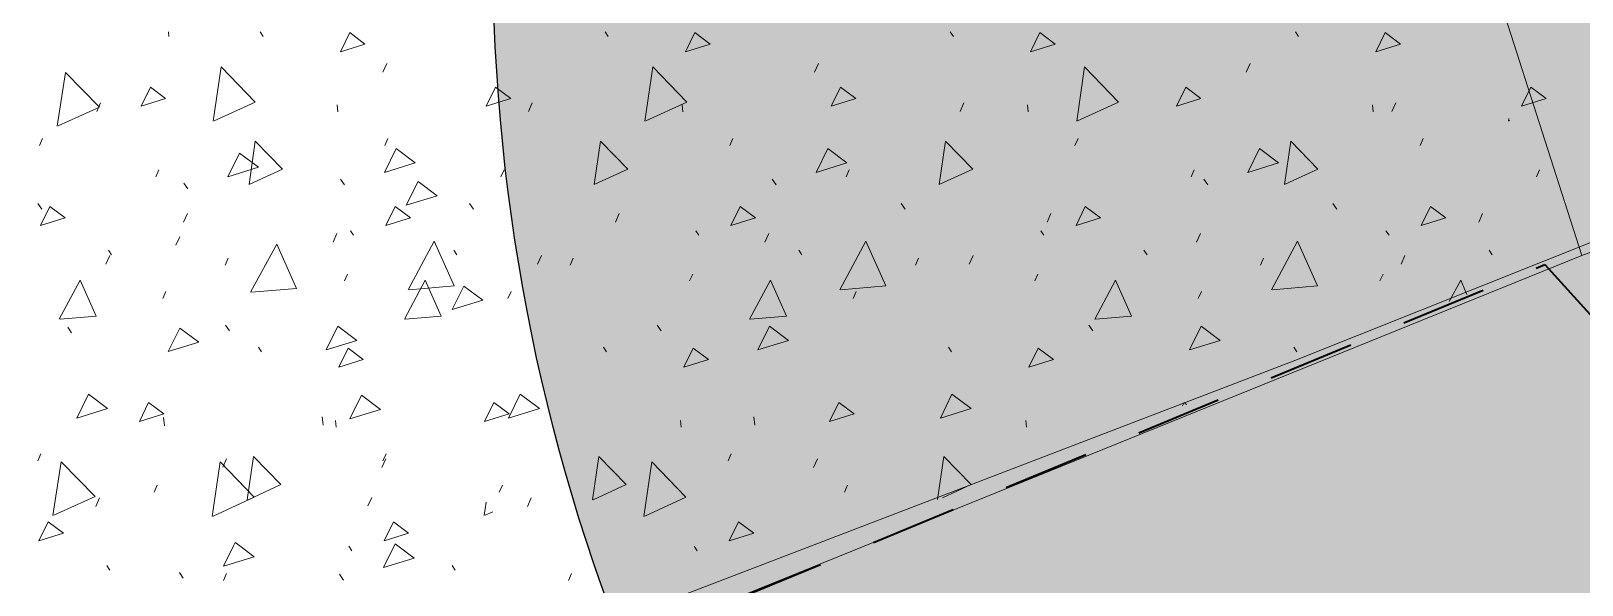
# Model space of a CAD drawing. Header units: metres. Extents: x -703672 to 3951284, y -4124475 to 4104628.
# Drawn here: x 327540.8 to 327555.17, y 4104394.62 to 4104399.75 of the extents above; entities that cross this region are included whole.
import ezdxf

# ---------------------------------------------------------------- set-up
doc = ezdxf.new("R2010")
doc.units = ezdxf.units.M
doc.header["$MEASUREMENT"] = 0
doc.linetypes.add('DGN Style 2', pattern=[1.3283826688107345, 0.7970296012864407, -0.5313530675242938])
for name, color, linetype, lineweight in [('C-ANNO-TEXT', 7, 'Continuous', 25), ('C-PROP-CONS(Alpha)', 7, 'DGN Style 2', 40), ('V-ANNO-PATT', 9, 'Continuous', 0), ('V-ROAD-ASPH', 9, 'Continuous', 0), ('V-SITE-WALK', 7, 'Continuous', 0)]:
    doc.layers.add(name, color=color, linetype=linetype, lineweight=lineweight)

msp = doc.modelspace()

# ---------------------------------------------------------------- hatches: boundary and pattern name
at = {"layer": 'C-ANNO-TEXT', "lineweight": -2, "ltscale": 0.6}
h = msp.add_hatch(color=2, dxfattribs=at)
h.dxf.hatch_style = 1
h.paths.add_polyline_path([(327545.0776001014, 4104400.517321105, 1), (327580.5584116965, 4104400.517321105, 1)])

# ---------------------------------------------------------------- linework, layer by layer
at = {"layer": 'C-ANNO-TEXT', "color": 1, "lineweight": -2, "ltscale": 0.6}
msp.add_lwpolyline([(327550.8246112047, 4104392.811030848, 0, 10, 0), (327537.0560942963, 4104385.571910527, 0, 0, 0)], format="xyseb", dxfattribs=at)
at = {"layer": 'C-ANNO-TEXT', "color": 0, "lineweight": -2, "ltscale": 0.6}
msp.add_circle((327562.818005899, 4104400.517321105), 17.74040579756475, dxfattribs=at)
at = {"layer": 'C-PROP-CONS(Alpha)', "color": 9, "transparency": 33554661, "flags": 128}
msp.add_lwpolyline([(328051.3527000129, 4102748.37939936), (328033.3155557459, 4102763.759859016), (328008.635876491, 4102785.194791595), (328001.0587122234, 4102791.754994317), (327978.7635198684, 4102811.492673358), (327966.1439298082, 4102822.81362133), (327961.8799502737, 4102829.347595384), (327957.057644274, 4102838.760785415), (327950.9142166439, 4102852.447486374), (327944.9108842695, 4102882.46314165), (327922.9503158275, 4102979.617200589), (327922.1960612735, 4102984.074704956), (327896.895254712, 4103096.805002357), (327873.602682129, 4103197.996084934), (327970.2778919048, 4103222.03458913), (327945.2853782952, 4103305.343080384), (327930.2819876203, 4103330.564998057), (327883.5789010234, 4103409.045375251), (327883.5789010235, 4103409.045375251), (327870.9613363898, 4103413.475533437), (327831.8293273544, 4103476.306306486), (327799.6734495071, 4103521.613691107), (327806.6592676204, 4103526.955593927), (327784.9216440988, 4103571.617824119), (327626.2738909589, 4103555.289453546), (327612.5795421994, 4103537.316554541), (327610.912267143, 4103605.482858766), (327464.3899750119, 4103600.408329677), (327376.9287606052, 4103410.137822579), (327521.4700117525, 4103346.727226583), (327528.8281654069, 4103347.647212733), (327568.3287292437, 4103211.27215154), (327234.5934998402, 4103358.397358307), (327245.9429127203, 4103450.162797557), (327247.4057606828, 4103462.282137395), (327240.1466832621, 4103465.304146356), (327209.4846702361, 4103470.912804143), (327163.5775247305, 4103479.173001934), (327097.1773292364, 4103490.791457197), (327094.8037589096, 4103490.336329404), (327087.5669605479, 4103491.465917642), (327077.449539086, 4103494.95888159), (327074.0302851388, 4103496.139353393), (327072.3445527111, 4103496.70369043), (327040.4265800085, 4103507.290822693), (327024.6254833043, 4103509.746641063), (327005.0554566061, 4103511.621346213), (326997.3663593705, 4103513.401218432), (326987.1858611336, 4103509.176851866), (326924.9401869376, 4103516.679666858), (326868.1898380349, 4103514.452095245, -0.4874798272826256), (326842.7291952347, 4103544.504835935), (326855.8128268328, 4103607.653487044), (326872.3549334486, 4103674.829124694), (326885.7849688843, 4103716.963841686), (326897.1820855098, 4103756.392376348), (326911.8079730987, 4103792.562866542), (326942.7784593481, 4103859.495280759), (326985.0309523789, 4103937.170100313), (327038.3759761521, 4104017.339902852), (327049.9699591843, 4104031.93014326), (327093.2772874826, 4104085.216318096), (327121.0561478767, 4104115.05712215), (327147.4927338528, 4104141.109056442), (327201.0579048989, 4104189.950156559), (327247.8236230445, 4104227.241544621), (327274.2756034104, 4104246.458416275), (327310.9052788371, 4104272.189052842), (327338.7507480193, 4104290.682435896), (327394.3822770293, 4104323.718145463), (327454.7797406209, 4104356.193582261), (327554.8217139727, 4104397.588329164), (327560.1573850386, 4104391.696800068), (327629.8959608893, 4104414.015198105), (327759.0313031515, 4104448.398455133), (327757.2739255879, 4104455.165774307), (328107.0540342975, 4104542.510103815), (328119.3380608568, 4104542.510103815), (328124.6483431717, 4104536.17317302), (328129.4254646109, 4104518.549251009), (328131.921990407, 4104503.029638088), (328135.078302787, 4104500.213224401), (328154.085317786, 4104500.667789092), (328149.8985258908, 4104547.783738694), (328149.7745655841, 4104555.824714896), (328168.0966631506, 4104560.116307975), (328180.1971601305, 4104561.571233069), (328186.8764764442, 4104562.389659171), (328203.8937110046, 4104564.517264253), (328194.5649608789, 4104557.623580912), (328191.4437345657, 4104556.202444898), (328187.3603782359, 4104545.719257489), (328182.8253075863, 4104532.763466077), (328181.3393865761, 4104525.839460123), (328180.4385673145, 4104514.508980992), (328180.3416913476, 4104501.519693172), (328182.9952471908, 4104464.369911368), (328121.0450735461, 4104464.115166628), (328089.3117504606, 4104492.939601823), (327768.6929376793, 4104411.193379837), (327762.394272341, 4104435.44831491), (327630.6153729495, 4104402.081270727), (327568.961239384, 4104381.975780278), (327586.7809209799, 4104362.299684941), (327579.7950375145, 4104360.190021981), (327526.9949811692, 4104339.560635842), (327472.178603134, 4104315.449356015), (327377.0616109308, 4104262.394203749), (327337.8150383515, 4104235.453131521), (327331.8477650884, 4104234.203481648), (327216.3820695355, 4104145.337984444), (327178.5929724798, 4104112.042658567), (327136.6371358891, 4104068.619937841), (327133.1617217513, 4104062.073926368), (327081.9927725713, 4104002.304896605), (327197.9125123062, 4103949.973291562), (327165.5484697489, 4103878.060140899), (327236.1839484199, 4103839.517953459), (327385.373955234, 4103849.829860281), (327376.9496945368, 4103947.711745712), (327522.7087312953, 4103959.659207741), (327570.1209276664, 4103966.104005254), (327619.9429955619, 4103970.187781311), (327675.5802737248, 4103972.189662043), (327840.2462419602, 4103985.686872555), (327861.3262067086, 4103740.757760243), (327930.6420660896, 4103742.354851621), (327992.4427256854, 4103748.227855178), (328033.5029494578, 4103744.724846469), (328070.8848923553, 4103745.586155542), (328069.9830035489, 4103756.769478619), (328241.8330771768, 4103770.442215998), (328288.4642937218, 4103241.598537642), (328052.9743225681, 4103223.495877456), (328046.3409570817, 4103208.988679592), (328077.9633670195, 4102853.33535271), (328045.914018165, 4102815.224954779), (328124.4115326538, 4102748.37939936)], format="xyb", dxfattribs=at)
at = {"layer": 'V-ANNO-PATT', "linetype": 'Continuous'}
for p, q in [((327542.0724628639, 4104399.741991668, 10.47977356999517), (327542.0767006115, 4104399.700499287, 10.48826241619319)), ((327544.0589774908, 4104399.368737493, 11.37350755464888), (327544.0946690561, 4104399.448358996, 11.36666808741589)), ((327548.0576027698, 4104399.368737493, 11.47836878701474), (327548.0932943351, 4104399.448358996, 11.47152931978175)), ((327552.0562280488, 4104399.368737493, 11.58323001938059), (327552.0919196141, 4104399.448358996, 11.57639055214761)), ((327541.4086609572, 4104399.006360124, 11.33939283980199), (327541.444452488, 4104399.085981627, 11.33255599409981)), ((327545.4072862362, 4104399.006360124, 11.44425407216785), (327545.443077767, 4104399.085981627, 11.43741722646567)), ((327549.4059115152, 4104399.006360124, 11.54911530453371), (327549.441703046, 4104399.085981627, 11.54227845883153)), ((327553.4045367942, 4104399.006360124, 11.65397653689956), (327553.440328325, 4104399.085981627, 11.64713969119738)), ((327542.2163653912, 4104398.341310728, 10.76638422538576), (327542.2513202319, 4104398.289030472, 10.77876097719089)), ((327543.6669788336, 4104398.379141728, 11.45986683360915), (327543.7024308395, 4104398.3260939, 11.46597693481126)), ((327547.6656041126, 4104398.379141728, 11.56472806597501), (327547.7010561185, 4104398.3260939, 11.57083816717711)), ((327551.6642293916, 4104398.379141728, 11.66958929834087), (327551.6996813975, 4104398.3260939, 11.67569939954297)), ((327540.8635668056, 4104398.15421098, 11.40831491542573), (327540.898918846, 4104398.101163153, 11.41442239509702)), ((327542.2138597436, 4104397.981233263, 11.46061760515001), (327542.2496510196, 4104398.060755239, 11.45379047208616)), ((327544.8621920846, 4104398.15421098, 11.51317614779158), (327544.897544125, 4104398.101163153, 11.51928362746288)), ((327546.2124850226, 4104397.981233263, 11.56547883751586), (327546.2482762986, 4104398.060755239, 11.55865170445202)), ((327548.8608173636, 4104398.15421098, 11.61803738015745), (327548.896169404, 4104398.101163153, 11.62414485982873)), ((327550.2111103015, 4104397.981233263, 11.67034006988172), (327550.2469015776, 4104398.060755239, 11.66351293681787)), ((327552.8594426426, 4104398.15421098, 11.7228986125233), (327552.894794683, 4104398.101163153, 11.7290060921946)), ((327554.2097355805, 4104397.981233263, 11.77520130224758), (327554.2455268566, 4104398.060755239, 11.76837416918373)), ((327542.1427169946, 4104397.767208783, 10.87633081157924), (327542.1791422869, 4104397.845678211, 10.86279910288867)), ((327543.5982111611, 4104397.796610901, 11.51495061556572), (327543.6340026919, 4104397.876232405, 11.50811376986354)), ((327547.5968364401, 4104397.796610901, 11.61981184793158), (327547.6326279709, 4104397.876232405, 11.6129750022294)), ((327551.5954617191, 4104397.796610901, 11.72467308029744), (327551.6312532499, 4104397.876232405, 11.71783623459525)), ((327541.4938143582, 4104397.593377013, 11.4796110856422), (327541.5296056343, 4104397.67289899, 11.47278395257836)), ((327545.4924396372, 4104397.593377013, 11.58447231800806), (327545.5282309133, 4104397.67289899, 11.57764518494422)), ((327549.4910649162, 4104397.593377013, 11.68933355037392), (327549.5268561923, 4104397.67289899, 11.68250641731008)), ((327553.4896901952, 4104397.593377013, 11.79419478273978), (327553.5254814713, 4104397.67289899, 11.78736764967594)), ((327541.1412933198, 4104397.009488381, 10.97012268327186), (327541.1761483212, 4104396.957208126, 10.98249376863079)), ((327542.6020853369, 4104397.027765756, 11.56390962282823), (327542.6374373772, 4104396.974717929, 11.57001710249953)), ((327546.6007106159, 4104397.027765756, 11.6687708551941), (327546.6360626562, 4104396.974717929, 11.67487833486538)), ((327550.5993358949, 4104397.027765756, 11.77363208755995), (327550.6346879352, 4104396.974717929, 11.77973956723125)), ((327542.0281535339, 4104396.173887072, 11.18656739630138), (327542.0361578456, 4104396.095515733, 11.2026012373472)), ((327543.4973069633, 4104396.179896267, 11.67018507090163), (327543.5060003934, 4104396.100374291, 11.67817878517555)), ((327547.4959322423, 4104396.179896267, 11.77504630326749), (327547.5046256724, 4104396.100374291, 11.7830400175414)), ((327542.5757649138, 4104395.711604062, 11.30954534036422), (327542.6120903667, 4104395.790073489, 11.29600796522746)), ((327544.0496162318, 4104395.710826084, 11.73047615147791), (327544.085307797, 4104395.790447587, 11.72363668424492)), ((327548.0482415108, 4104395.710826084, 11.83533738384376), (327548.083933076, 4104395.790447587, 11.82849791661078)), ((327541.3992996981, 4104395.348448715, 11.69636143663102), (327541.435091229, 4104395.428070218, 11.68952459092883)), ((327543.9192798821, 4104395.354470083, 11.45679258504982), (327543.9557051744, 4104395.43293951, 11.44326087635926)), ((327545.3979249771, 4104395.348448715, 11.80122266899687), (327545.433716508, 4104395.428070218, 11.79438582329469)), ((327542.1758226253, 4104394.736327174, 11.48072304653977), (327542.210777466, 4104394.684046918, 11.49309979834491)), ((327543.6576175746, 4104394.721230319, 11.81683543043818), (327543.6930695805, 4104394.668182492, 11.82294553164029))]:
    msp.add_line(p, q, dxfattribs=at)
at = {"layer": 'V-ANNO-PATT'}
for p, q in [((327542.9217315333, 4104399.742502585, 10.77622458571091), (327542.9498738038, 4104399.70016046, 10.78254017170785)), ((327546.1184314074, 4104399.742502585, 10.92151710171504), (327546.1465736779, 4104399.70016046, 10.92783268771198)), ((327549.3151312814, 4104399.742502585, 11.06680961771917), (327549.3432735519, 4104399.70016046, 11.07312520371611)), ((327552.5118311555, 4104399.742502585, 11.2121021337233), (327552.539973426, 4104399.70016046, 11.21841771972024)), ((327544.0589774908, 4104399.368737493, 11.37350755464888), (327544.0946690561, 4104399.448358996, 11.36666808741589)), ((327548.0576027698, 4104399.368737493, 11.47836878701474), (327548.0932943351, 4104399.448358996, 11.47152931978175)), ((327552.0562280488, 4104399.368737493, 11.58323001938059), (327552.0919196141, 4104399.448358996, 11.57639055214761)), ((327541.4086609572, 4104399.006360124, 11.33939283980199), (327541.444452488, 4104399.085981627, 11.33255599409981)), ((327543.6354997061, 4104399.065743549, 10.88916482856148), (327543.6422699163, 4104399.002270082, 10.89702256185613)), ((327545.4072862362, 4104399.006360124, 11.44425407216785), (327545.443077767, 4104399.085981627, 11.43741722646567)), ((327546.8321995802, 4104399.065743549, 11.03445734456561), (327546.8389697903, 4104399.002270082, 11.04231507786027)), ((327549.4059115152, 4104399.006360124, 11.54911530453371), (327549.441703046, 4104399.085981627, 11.54227845883153)), ((327550.0288994542, 4104399.065743549, 11.17974986056974), (327550.0356696644, 4104399.002270082, 11.1876075938644)), ((327553.2255993283, 4104399.065743549, 11.32504237657388), (327553.2323695385, 4104399.002270082, 11.33290010986853)), ((327553.4045367942, 4104399.006360124, 11.65397653689956), (327553.440328325, 4104399.085981627, 11.64713969119738)), ((327540.8792830462, 4104398.691337476, 10.8084273551748), (327540.9079966332, 4104398.754890385, 10.80217293894866)), ((327544.0759829203, 4104398.691337476, 10.95371987117893), (327544.1046965072, 4104398.754890385, 10.94746545495279)), ((327547.2726827943, 4104398.691337476, 11.09901238718307), (327547.3013963813, 4104398.754890385, 11.09275797095692)), ((327550.4693826684, 4104398.691337476, 11.24430490318719), (327550.4980962554, 4104398.754890385, 11.23805048696105)), ((327553.6660825424, 4104398.691337476, 11.38959741919132), (327553.6947961294, 4104398.754890385, 11.38334300296518)), ((327541.9563689887, 4104398.402092301, 10.89178679948746), (327541.9851624932, 4104398.465645209, 10.88553601557422)), ((327543.6669788336, 4104398.379141728, 11.45986683360915), (327543.7024308395, 4104398.3260939, 11.46597693481126)), ((327545.1530688627, 4104398.402092301, 11.0370793154916), (327545.1818623673, 4104398.465645209, 11.03082853157836)), ((327547.6656041126, 4104398.379141728, 11.56472806597501), (327547.7010561185, 4104398.3260939, 11.57083816717711)), ((327548.3497687367, 4104398.402092301, 11.18237183149573), (327548.3785622413, 4104398.465645209, 11.17612104758248)), ((327551.5464686108, 4104398.402092301, 11.32766434749986), (327551.5752621153, 4104398.465645209, 11.32141356358662)), ((327551.6642293916, 4104398.379141728, 11.66958929834087), (327551.6996813975, 4104398.3260939, 11.67569939954297)), ((327554.7431684849, 4104398.402092301, 11.47295686350399), (327554.7719619894, 4104398.465645209, 11.46670607959075)), ((327540.8635668056, 4104398.15421098, 11.40831491542573), (327540.898918846, 4104398.101163153, 11.41442239509702)), ((327542.2138597436, 4104397.981233263, 11.46061760515001), (327542.2496510196, 4104398.060755239, 11.45379047208616)), ((327544.8621920846, 4104398.15421098, 11.51317614779158), (327544.897544125, 4104398.101163153, 11.51928362746288)), ((327546.2124850226, 4104397.981233263, 11.56547883751586), (327546.2482762986, 4104398.060755239, 11.55865170445202)), ((327548.8608173636, 4104398.15421098, 11.61803738015745), (327548.896169404, 4104398.101163153, 11.62414485982873)), ((327550.2111103015, 4104397.981233263, 11.67034006988172), (327550.2469015776, 4104398.060755239, 11.66351293681787)), ((327552.8594426426, 4104398.15421098, 11.7228986125233), (327552.894794683, 4104398.101163153, 11.7290060921946)), ((327554.2097355805, 4104397.981233263, 11.77520130224758), (327554.2455268566, 4104398.060755239, 11.76837416918373)), ((327543.7603628375, 4104397.901454262, 11.03332946947059), (327543.7885850255, 4104397.859112137, 11.03964868778043)), ((327546.9570627115, 4104397.901454262, 11.17862198547472), (327546.9852848996, 4104397.859112137, 11.18494120378456)), ((327550.1537625856, 4104397.901454262, 11.32391450147885), (327550.1819847736, 4104397.859112137, 11.33023371978869)), ((327553.3504624597, 4104397.901454262, 11.46920701748297), (327553.3786846477, 4104397.859112137, 11.47552623579282)), ((327543.5982111611, 4104397.796610901, 11.51495061556572), (327543.6340026919, 4104397.876232405, 11.50811376986354)), ((327547.5968364401, 4104397.796610901, 11.61981184793158), (327547.6326279709, 4104397.876232405, 11.6129750022294)), ((327551.5954617191, 4104397.796610901, 11.72467308029744), (327551.6312532499, 4104397.876232405, 11.71783623459525)), ((327541.4938143582, 4104397.593377013, 11.4796110856422), (327541.5296056343, 4104397.67289899, 11.47278395257836)), ((327541.5186674373, 4104397.721917295, 10.95279816201603), (327541.5468097078, 4104397.67957517, 10.95911374801298)), ((327542.5977677574, 4104397.583848601, 11.01826706909382), (327542.6265608334, 4104397.647322069, 11.01202571503971)), ((327544.7153673113, 4104397.721917295, 11.09809067802016), (327544.7435095818, 4104397.67957517, 11.10440626401711)), ((327545.4924396372, 4104397.593377013, 11.58447231800806), (327545.5282309133, 4104397.67289899, 11.57764518494422)), ((327545.7944676315, 4104397.583848601, 11.16355958509794), (327545.8232607074, 4104397.647322069, 11.15731823104383)), ((327547.9120671853, 4104397.721917295, 11.24338319402429), (327547.9402094558, 4104397.67957517, 11.24969878002124)), ((327548.9911675055, 4104397.583848601, 11.30885210110208), (327549.0199605815, 4104397.647322069, 11.30261074704796)), ((327549.4910649162, 4104397.593377013, 11.68933355037392), (327549.5268561923, 4104397.67289899, 11.68250641731008)), ((327551.1087670594, 4104397.721917295, 11.38867571002842), (327551.1369093299, 4104397.67957517, 11.39499129602537)), ((327552.1878673796, 4104397.583848601, 11.45414461710621), (327552.2166604556, 4104397.647322069, 11.4479032630521)), ((327553.4896901952, 4104397.593377013, 11.79419478273978), (327553.5254814713, 4104397.67289899, 11.78736764967594)), ((327554.3054669335, 4104397.721917295, 11.53396822603256), (327554.333609204, 4104397.67957517, 11.5402838120295)), ((327543.7040697985, 4104397.436485294, 11.08607788838899), (327543.7328633031, 4104397.500038203, 11.07982710447575)), ((327546.9007696726, 4104397.436485294, 11.23137040439312), (327546.9295631772, 4104397.500038203, 11.22511962047987)), ((327550.0974695467, 4104397.436485294, 11.37666292039725), (327550.1262630512, 4104397.500038203, 11.37041213648401)), ((327553.2941694207, 4104397.436485294, 11.52195543640138), (327553.3229629252, 4104397.500038203, 11.51570465248814)), ((327542.0212509698, 4104397.274266495, 11.02888800344116), (327542.0500440458, 4104397.337739962, 11.02264664938705)), ((327545.2179508439, 4104397.274266495, 11.17418051944529), (327545.2467439199, 4104397.337739962, 11.16793916539118)), ((327548.414650718, 4104397.274266495, 11.31947303544942), (327548.4434437939, 4104397.337739962, 11.31323168139531)), ((327551.6113505921, 4104397.274266495, 11.46476555145355), (327551.640143668, 4104397.337739962, 11.45852419739944)), ((327542.6020853369, 4104397.027765756, 11.56390962282823), (327542.6374373772, 4104396.974717929, 11.57001710249953)), ((327546.6007106159, 4104397.027765756, 11.6687708551941), (327546.6360626562, 4104396.974717929, 11.67487833486538)), ((327550.5993358949, 4104397.027765756, 11.77363208755995), (327550.6346879352, 4104396.974717929, 11.77973956723125)), ((327542.9059794, 4104396.822802519, 11.12280019839292), (327542.9341216705, 4104396.780460394, 11.12911578438987)), ((327546.102679274, 4104396.822802519, 11.26809271439706), (327546.1308215446, 4104396.780460394, 11.274408300394)), ((327549.2993791481, 4104396.822802519, 11.41338523040118), (327549.3275214186, 4104396.780460394, 11.41970081639813)), ((327552.4960790221, 4104396.822802519, 11.55867774640532), (327552.5242212927, 4104396.780460394, 11.56499333240226)), ((327543.4973069633, 4104396.179896267, 11.67018507090163), (327543.5060003934, 4104396.100374291, 11.67817878517555)), ((327547.4959322423, 4104396.179896267, 11.77504630326749), (327547.5046256724, 4104396.100374291, 11.7830400175414)), ((327543.6197475727, 4104396.146043483, 11.23574044124349), (327543.626517783, 4104396.082570016, 11.24359817453815)), ((327546.8164474468, 4104396.146043483, 11.38103295724763), (327546.823217657, 4104396.082570016, 11.38889069054228)), ((327550.0131473208, 4104396.146043483, 11.52632547325176), (327550.019917531, 4104396.082570016, 11.53418320654642)), ((327540.8635309128, 4104395.77163741, 11.15500296785682), (327540.8922444999, 4104395.835190319, 11.14874855163067)), ((327544.0496162318, 4104395.710826084, 11.73047615147791), (327544.085307797, 4104395.790447587, 11.72363668424492)), ((327544.0602307869, 4104395.77163741, 11.30029548386095), (327544.0889443739, 4104395.835190319, 11.29404106763481)), ((327547.2569306609, 4104395.77163741, 11.44558799986508), (327547.2856442479, 4104395.835190319, 11.43933358363894)), ((327548.0482415108, 4104395.710826084, 11.83533738384376), (327548.083933076, 4104395.790447587, 11.82849791661078)), ((327541.9406168553, 4104395.482392235, 11.23836241216948), (327541.9694103598, 4104395.545945143, 11.23211162825624)), ((327545.1373167294, 4104395.482392235, 11.38365492817361), (327545.1661102339, 4104395.545945143, 11.37740414426037)), ((327548.3340166035, 4104395.482392235, 11.52894744417775), (327548.3628101079, 4104395.545945143, 11.5226966602645)), ((327541.3992996981, 4104395.348448715, 11.69636143663102), (327541.435091229, 4104395.428070218, 11.68952459092883)), ((327545.3979249771, 4104395.348448715, 11.80122266899687), (327545.433716508, 4104395.428070218, 11.79438582329469)), ((327543.7446107042, 4104394.981754196, 11.3799050821526), (327543.7728328921, 4104394.939412071, 11.38622430046244)), ((327546.9413105783, 4104394.981754196, 11.52519759815673), (327546.9695327662, 4104394.939412071, 11.53151681646658)), ((327541.5029153039, 4104394.80221723, 11.29937377469805), (327541.5310575744, 4104394.759875104, 11.30568936069499)), ((327544.6996151779, 4104394.80221723, 11.44466629070218), (327544.7277574484, 4104394.759875104, 11.45098187669912)), ((327542.5820156241, 4104394.664148536, 11.36484268177583), (327542.6108087, 4104394.727622004, 11.35860132772172)), ((327543.6576175746, 4104394.721230319, 11.81683543043818), (327543.6930695805, 4104394.668182492, 11.82294553164029)), ((327545.7787154982, 4104394.664148536, 11.51013519777996), (327545.807508574, 4104394.727622004, 11.50389384372586))]:
    msp.add_line(p, q, dxfattribs=at)
at = {"layer": 'V-ANNO-PATT', "extrusion": (-0.0450867284601905, 0.1179949257920588, 0.9919901130576271), "elevation": 469541.194174617, "flags": 128}
msp.add_lwpolyline([(-1770981.142227169, -3687348.295801639), (-1770981.28557085, -3687348.43090674), (-1770981.379852116, -3687348.280398258), (-1770981.142227169, -3687348.295801639)], dxfattribs=at)
at = {"layer": 'V-ANNO-PATT', "extrusion": (-0.04508672802594996, 0.1179949256101257, 0.9919901130990042), "elevation": 469541.1935701253, "flags": 128}
msp.add_lwpolyline([(-1770984.118329319, -3687347.150459189), (-1770984.261673001, -3687347.285564293), (-1770984.355954268, -3687347.135055812), (-1770984.118329319, -3687347.150459189)], dxfattribs=at)
at = {"layer": 'V-ANNO-PATT', "extrusion": (-0.04508672854889278, 0.1179949258344674, 0.9919901130485511), "elevation": 469541.1943196243, "flags": 128}
msp.add_lwpolyline([(-1770987.116475953, -3687345.994356638), (-1770987.259819635, -3687346.12946174), (-1770987.354100901, -3687345.978953261), (-1770987.116475953, -3687345.994356638)], dxfattribs=at)
at = {"layer": 'V-ANNO-PATT', "extrusion": (-0.04508672852202269, 0.1179949258698278, 0.9919901130455663), "elevation": 469541.194473559, "flags": 128}
msp.add_lwpolyline([(-1770990.101493864, -3687344.844635483), (-1770990.244837546, -3687344.979740587), (-1770990.339118812, -3687344.829232106), (-1770990.101493864, -3687344.844635483)], dxfattribs=at)
at = {"layer": 'V-ANNO-PATT', "linetype": 'Continuous', "extrusion": (-0.05558034817150465, 0.1946748325785694, 0.9792918535644215), "flags": 128}
for points, elevation in [([(-1441752.07005727, -3776907.562482666), (-1441752.27968703, -3776908.029994991), (-1441752.493061937, -3776907.625715745), (-1441752.078865205, -3776907.563039688)], 780828.6929363337), ([(-1441751.041382632, -3776904.034075295), (-1441751.251012393, -3776904.501587621), (-1441751.464387299, -3776904.097308374), (-1441751.050190568, -3776904.034632317)], 780828.6929363336)]:
    msp.add_lwpolyline(points, dxfattribs=dict(at, elevation=elevation))
at = {"layer": 'V-ANNO-PATT', "extrusion": (-0.02609127822392115, 0.09715977515542626, 0.9949267426762581), "flags": 128}
for points, elevation in [([(-1380816.190562618, -3859329.973408659), (-1380816.390776849, -3859330.445029982), (-1380816.612214463, -3859330.045110061), (-1380816.199357614, -3859329.974142161)], 390247.7924480585), ([(-1380820.052367139, -3859328.93107194), (-1380820.25258137, -3859329.402693262), (-1380820.474018985, -3859329.002773343), (-1380820.061162136, -3859328.931805444)], 390247.7924480583), ([(-1380823.914171662, -3859327.888735221), (-1380824.114385893, -3859328.360356545), (-1380824.335823508, -3859327.960436624), (-1380823.922966658, -3859327.889468726)], 390247.7924480579), ([(-1380815.232837582, -3859326.42508612), (-1380815.433051813, -3859326.89670744), (-1380815.654489428, -3859326.49678752), (-1380815.241632579, -3859326.425819623)], 390247.792448059), ([(-1380819.094642103, -3859325.382749398), (-1380819.294856334, -3859325.854370723), (-1380819.516293949, -3859325.454450801), (-1380819.1034371, -3859325.383482905)], 390247.792448059)]:
    msp.add_lwpolyline(points, dxfattribs=dict(at, elevation=elevation))
at = {"layer": 'V-ANNO-PATT', "linetype": 'Continuous', "extrusion": (-0.02609127822392115, 0.09715977515542626, 0.9949267426762581), "flags": 128}
for points, elevation in [([(-1380816.190562618, -3859329.973408659), (-1380816.390776849, -3859330.445029982), (-1380816.612214463, -3859330.045110061), (-1380816.199357614, -3859329.974142161)], 390247.7924480585), ([(-1380820.052367139, -3859328.93107194), (-1380820.25258137, -3859329.402693262), (-1380820.474018985, -3859329.002773343), (-1380820.061162136, -3859328.931805444)], 390247.7924480583), ([(-1380823.914171662, -3859327.888735221), (-1380824.114385893, -3859328.360356545), (-1380824.335823508, -3859327.960436624), (-1380823.922966658, -3859327.889468726)], 390247.7924480579), ([(-1380815.232837582, -3859326.42508612), (-1380815.433051813, -3859326.89670744), (-1380815.654489428, -3859326.49678752), (-1380815.241632579, -3859326.425819623)], 390247.792448059), ([(-1380819.094642103, -3859325.382749398), (-1380819.294856334, -3859325.854370723), (-1380819.516293949, -3859325.454450801), (-1380819.1034371, -3859325.383482905)], 390247.792448059)]:
    msp.add_lwpolyline(points, dxfattribs=dict(at, elevation=elevation))
at = {"layer": 'V-ANNO-PATT', "extrusion": (-0.04508672847767155, 0.1179949258486235, 0.9919901130501043), "elevation": 469541.194401055, "flags": 128}
msp.add_lwpolyline([(-1770979.237247368, -3687348.485355475), (-1770979.38059105, -3687348.620460576), (-1770979.474872316, -3687348.469952095), (-1770979.237247368, -3687348.485355475)], dxfattribs=at)
at = {"layer": 'V-ANNO-PATT', "extrusion": (-0.04508672853950373, 0.1179949259263925, 0.9919901130380436), "flags": 128}
for points, elevation in [([(-1770982.224258156, -3687347.334658702), (-1770982.367601838, -3687347.469763804), (-1770982.461883104, -3687347.319255324), (-1770982.224258156, -3687347.334658702)], 469541.194699997), ([(-1770988.196514063, -3687345.034189319), (-1770988.339857746, -3687345.169294422), (-1770988.434139011, -3687345.018785943), (-1770988.196514063, -3687345.034189319)], 469541.1946999968)]:
    msp.add_lwpolyline(points, dxfattribs=dict(at, elevation=elevation))
at = {"layer": 'V-ANNO-PATT', "extrusion": (-0.04508672832963748, 0.1179949253696189, 0.9919901131138091), "elevation": 469541.1924835178, "flags": 128}
msp.add_lwpolyline([(-1770985.210465308, -3687346.18466822), (-1770985.35380899, -3687346.319773324), (-1770985.448090255, -3687346.16926484), (-1770985.210465308, -3687346.18466822)], dxfattribs=at)
at = {"layer": 'V-ANNO-PATT', "extrusion": (-0.04508672895943196, 0.1179949261271603, 0.9919901129950766), "elevation": 469541.1953864777, "flags": 128}
msp.add_lwpolyline([(-1770991.192076551, -3687343.879335911), (-1770991.335420234, -3687344.014441013), (-1770991.4297015, -3687343.863932534), (-1770991.192076551, -3687343.879335911)], dxfattribs=at)
at = {"layer": 'V-ANNO-PATT', "extrusion": (0.01300914100400329, 0.09168474554993804, 0.995703103180753), "elevation": 380583.6136096821, "flags": 128}
msp.add_lwpolyline([(252291.3365408332, -4092051.757774864), (252291.3365408332, -4092051.783521014)], dxfattribs=at)
at = {"layer": 'V-ANNO-PATT', "linetype": 'Continuous', "extrusion": (0.01300914100400329, 0.09168474554993804, 0.995703103180753), "elevation": 380583.6136096821, "flags": 128}
msp.add_lwpolyline([(252291.3365408332, -4092051.757774864), (252291.3365408332, -4092051.783521014)], dxfattribs=at)
at = {"layer": 'V-ANNO-PATT', "extrusion": (0.01547916003089858, 0.007131587575048354, 0.9998547574840044), "elevation": 34352.8381807841, "flags": 128}
msp.add_lwpolyline([(327515.0714336197, 4104258.30208292), (327515.0655676646, 4104258.299380736)], dxfattribs=at)
at = {"layer": 'V-ANNO-PATT', "linetype": 'Continuous', "extrusion": (0.01547916003089858, 0.007131587575048354, 0.9998547574840044), "elevation": 34352.8381807841, "flags": 128}
msp.add_lwpolyline([(327515.0714336197, 4104258.30208292), (327515.0655676646, 4104258.299380736)], dxfattribs=at)
at = {"layer": 'V-ANNO-PATT', "linetype": 'Continuous', "extrusion": (-0.05558034793031295, 0.1946748321194298, 0.9792918536693836), "elevation": 780828.6911308431, "flags": 128}
msp.add_lwpolyline([(-1441753.458820967, -3776906.661819207), (-1441753.623295702, -3776906.845110294), (-1441753.756516306, -3776906.667525749), (-1441753.458820967, -3776906.661819207)], dxfattribs=at)
at = {"layer": 'V-ANNO-PATT', "extrusion": (-0.04508672868964753, 0.1179949259071866, 0.9919901130335039), "elevation": 469541.1945719902, "flags": 128}
msp.add_lwpolyline([(-1770979.917596607, -3687347.439717007), (-1770980.116088486, -3687347.79833786), (-1770980.259051389, -3687347.461733096), (-1770979.924655498, -3687347.439569864)], dxfattribs=at)
at = {"layer": 'V-ANNO-PATT', "extrusion": (-0.02609127814507024, 0.09715977536508635, 0.9949267426578515), "flags": 128}
for points, elevation in [([(-1380817.594111559, -3859329.101378828), (-1380817.754878336, -3859329.287930706), (-1380817.891632644, -3859329.113052866), (-1380817.594111559, -3859329.101378828)], 390247.7933344141), ([(-1380821.455916081, -3859328.059042115), (-1380821.616682859, -3859328.245593993), (-1380821.753437167, -3859328.070716151), (-1380821.455916081, -3859328.059042115)], 390247.7933344141), ([(-1380825.317720604, -3859327.0167054), (-1380825.478487382, -3859327.203257279), (-1380825.615241691, -3859327.028379438), (-1380825.317720604, -3859327.0167054)], 390247.793334414), ([(-1380816.636386527, -3859325.553056288), (-1380816.797153306, -3859325.739608164), (-1380816.933907613, -3859325.564730325), (-1380816.636386527, -3859325.553056288)], 390247.7933344137)]:
    msp.add_lwpolyline(points, dxfattribs=dict(at, elevation=elevation))
at = {"layer": 'V-ANNO-PATT', "linetype": 'Continuous', "extrusion": (-0.02609127814507024, 0.09715977536508635, 0.9949267426578515), "flags": 128}
for points, elevation in [([(-1380817.594111559, -3859329.101378828), (-1380817.754878336, -3859329.287930706), (-1380817.891632644, -3859329.113052866), (-1380817.594111559, -3859329.101378828)], 390247.7933344141), ([(-1380821.455916081, -3859328.059042115), (-1380821.616682859, -3859328.245593993), (-1380821.753437167, -3859328.070716151), (-1380821.455916081, -3859328.059042115)], 390247.7933344141), ([(-1380825.317720604, -3859327.0167054), (-1380825.478487382, -3859327.203257279), (-1380825.615241691, -3859327.028379438), (-1380825.317720604, -3859327.0167054)], 390247.793334414)]:
    msp.add_lwpolyline(points, dxfattribs=dict(at, elevation=elevation))
at = {"layer": 'V-ANNO-PATT', "extrusion": (-0.04508672855523409, 0.1179949262773959, 0.9919901129955776), "elevation": 469541.1961355017, "flags": 128}
msp.add_lwpolyline([(-1770982.896141129, -3687346.292925444), (-1770983.094633006, -3687346.651546296), (-1770983.237595911, -3687346.314941535), (-1770982.903200021, -3687346.292778302)], dxfattribs=at)
at = {"layer": 'V-ANNO-PATT', "extrusion": (-0.04508672828126333, 0.1179949262508009, 0.9919901130111931), "elevation": 469541.1961160846, "flags": 128}
msp.add_lwpolyline([(-1770985.87501729, -3687345.146176166), (-1770986.073509167, -3687345.504797021), (-1770986.216472072, -3687345.168192259), (-1770985.882076181, -3687345.146029027)], dxfattribs=at)
at = {"layer": 'V-ANNO-PATT', "extrusion": (-0.04508672860396198, 0.1179949262630711, 0.9919901129950667), "elevation": 469541.1960607458, "flags": 128}
msp.add_lwpolyline([(-1770988.869886973, -3687343.991749981), (-1770989.06837885, -3687344.350370835), (-1770989.211341755, -3687344.013766072), (-1770988.876945864, -3687343.991602841)], dxfattribs=at)
at = {"layer": 'V-ANNO-PATT', "linetype": 'Continuous', "extrusion": (-0.05558034816409941, 0.1946748328954736, 0.9792918535018441), "flags": 128}
for points, elevation in [([(-1441754.975905306, -3776906.056123903), (-1441755.140284038, -3776906.239442975), (-1441755.273504643, -3776906.061858431), (-1441754.975905306, -3776906.056123903)], 780828.1287655517), ([(-1441755.117354522, -3776905.030953526), (-1441755.281733254, -3776905.214272599), (-1441755.414953858, -3776905.036688054), (-1441755.117354522, -3776905.030953526)], 780827.916827255), ([(-1441753.929376981, -3776904.143425622), (-1441754.093755713, -3776904.326744696), (-1441754.226976318, -3776904.14916015), (-1441753.929376981, -3776904.143425622)], 780828.6942394591)]:
    msp.add_lwpolyline(points, dxfattribs=dict(at, elevation=elevation))
at = {"layer": 'V-ANNO-PATT', "extrusion": (-0.04508672894660549, 0.1179949268602359, 0.991990112908462), "flags": 128}
for points, elevation in [([(-1770977.976694075, -3687347.778629098), (-1770978.12011241, -3687347.913705445), (-1770978.214393677, -3687347.763196964), (-1770977.976694075, -3687347.778629098)], 469541.1983995181), ([(-1770983.948949981, -3687345.478159714), (-1770984.092368316, -3687345.61323606), (-1770984.186649583, -3687345.462727579), (-1770983.948949981, -3687345.478159714)], 469541.1983995155)]:
    msp.add_lwpolyline(points, dxfattribs=dict(at, elevation=elevation))
at = {"layer": 'V-ANNO-PATT', "extrusion": (-0.04508672877182364, 0.1179949262944789, 0.9919901129837013), "elevation": 469541.1961346741, "flags": 128}
msp.add_lwpolyline([(-1770980.963960011, -3687346.628136245), (-1770981.107378348, -3687346.763212593), (-1770981.201659613, -3687346.612704113), (-1770980.963960011, -3687346.628136245)], dxfattribs=at)
at = {"layer": 'V-ANNO-PATT', "extrusion": (-0.04508672857631942, 0.1179949257188053, 0.9919901130610623), "elevation": 469541.1938359175, "flags": 128}
msp.add_lwpolyline([(-1770986.93688843, -3687344.327636582), (-1770987.080306764, -3687344.462712928), (-1770987.174588031, -3687344.312204444), (-1770986.93688843, -3687344.327636582)], dxfattribs=at)
at = {"layer": 'V-ANNO-PATT', "extrusion": (-0.04508672807078738, 0.1179949264636425, 0.9919901129954424), "elevation": 469541.1970586136, "flags": 128}
msp.add_lwpolyline([(-1770989.90129637, -3687343.187423395), (-1770990.044714704, -3687343.322499742), (-1770990.138995971, -3687343.171991261), (-1770989.90129637, -3687343.187423395)], dxfattribs=at)
at = {"layer": 'V-ANNO-PATT', "linetype": 'Continuous', "extrusion": (-0.05558034828860568, 0.194674832354361, 0.9792918536023462), "elevation": 780828.6919777386, "flags": 128}
msp.add_lwpolyline([(-1441753.371896317, -3776905.549981039), (-1441753.728845672, -3776905.917566456), (-1441753.791094209, -3776905.464745675), (-1441753.380440607, -3776905.547490031)], dxfattribs=at)
at = {"layer": 'V-ANNO-PATT', "extrusion": (-0.02609127824442408, 0.09715977537077543, 0.9949267426546904), "flags": 128}
for points, elevation in [([(-1380817.527761221, -3859327.988822958), (-1380817.877268917, -3859328.363491144), (-1380817.948583776, -3859327.912009439), (-1380817.536353736, -3859327.986503758)], 390247.7933252212), ([(-1380821.389565743, -3859326.94648624), (-1380821.739073439, -3859327.321154424), (-1380821.810388298, -3859326.869672718), (-1380821.398158257, -3859326.94416704)], 390247.7933252206), ([(-1380825.251370265, -3859325.904149523), (-1380825.600877962, -3859326.278817708), (-1380825.67219282, -3859325.827336001), (-1380825.25996278, -3859325.901830324)], 390247.7933252204)]:
    msp.add_lwpolyline(points, dxfattribs=dict(at, elevation=elevation))
at = {"layer": 'V-ANNO-PATT', "linetype": 'Continuous', "extrusion": (-0.02609127824442408, 0.09715977537077543, 0.9949267426546904), "flags": 128}
for points, elevation in [([(-1380817.527761221, -3859327.988822958), (-1380817.877268917, -3859328.363491144), (-1380817.948583776, -3859327.912009439), (-1380817.536353736, -3859327.986503758)], 390247.7933252212), ([(-1380821.389565743, -3859326.94648624), (-1380821.739073439, -3859327.321154424), (-1380821.810388298, -3859326.869672718), (-1380821.398158257, -3859326.94416704)], 390247.7933252206), ([(-1380825.251370265, -3859325.904149523), (-1380825.600877962, -3859326.278817708), (-1380825.67219282, -3859325.827336001), (-1380825.25996278, -3859325.901830324)], 390247.7933252204)]:
    msp.add_lwpolyline(points, dxfattribs=dict(at, elevation=elevation))
at = {"layer": 'V-ANNO-PATT', "extrusion": (-0.04508672844949505, 0.1179949261022325, 0.9919901130212186), "elevation": 469541.1954511947, "flags": 128}
msp.add_lwpolyline([(-1770977.822965748, -3687346.903364592), (-1770978.132190685, -3687347.172437706), (-1770978.151420668, -3687346.807280215), (-1770977.829609882, -3687346.90080532)], dxfattribs=at)
at = {"layer": 'V-ANNO-PATT', "extrusion": (-0.04508672794880307, 0.1179949260314828, 0.991990113052391), "elevation": 469541.1953248105, "flags": 128}
msp.add_lwpolyline([(-1770980.796073394, -3687345.759399482), (-1770981.105298331, -3687346.028472598), (-1770981.124528314, -3687345.663315106), (-1770980.802717529, -3687345.756840211)], dxfattribs=at)
at = {"layer": 'V-ANNO-PATT', "extrusion": (-0.04508672848708664, 0.1179949257793261, 0.9919901130579191), "elevation": 469541.1941135472, "flags": 128}
msp.add_lwpolyline([(-1770983.799646712, -3687344.600940253), (-1770984.10887165, -3687344.870013368), (-1770984.128101631, -3687344.504855875), (-1770983.806290847, -3687344.59838098)], dxfattribs=at)
at = {"layer": 'V-ANNO-PATT', "extrusion": (-0.04508672822581227, 0.1179949262013675, 0.9919901130195934), "elevation": 469541.1959313526, "flags": 128}
msp.add_lwpolyline([(-1770986.774159554, -3687343.456052687), (-1770987.08338449, -3687343.725125802), (-1770987.102614474, -3687343.359968311), (-1770986.780803689, -3687343.453493416)], dxfattribs=at)
at = {"layer": 'V-ANNO-PATT', "extrusion": (-0.04508672847745842, 0.1179949259273781, 0.9919901130407464), "elevation": 469541.1947243656, "flags": 128}
msp.add_lwpolyline([(-1770989.910435593, -3687342.423395505), (-1770990.0793078, -3687342.570340222), (-1770990.086918515, -3687342.425820621)], dxfattribs=at)
at = {"layer": 'V-ANNO-PATT', "linetype": 'Continuous', "extrusion": (-0.05558034854461482, 0.1946748324042621, 0.9792918535778963), "elevation": 780828.6920986982, "flags": 128}
msp.add_lwpolyline([(-1441752.491350644, -3776905.223478816), (-1441752.655729377, -3776905.406797888), (-1441752.788949981, -3776905.229213343), (-1441752.491350644, -3776905.223478816)], dxfattribs=at)
at = {"layer": 'V-ANNO-PATT', "extrusion": (-0.02609127814429274, 0.09715977536611498, 0.9949267426577714), "flags": 128}
for points, elevation in [([(-1380816.645794453, -3859327.647674307), (-1380816.806464687, -3859327.834252245), (-1380816.943218995, -3859327.659374405), (-1380816.645794453, -3859327.647674307)], 390247.7933388902), ([(-1380820.507598977, -3859326.605337596), (-1380820.66826921, -3859326.791915532), (-1380820.805023518, -3859326.617037692), (-1380820.507598977, -3859326.605337596)], 390247.7933388902), ([(-1380824.369403501, -3859325.563000883), (-1380824.530073734, -3859325.749578818), (-1380824.666828041, -3859325.574700979), (-1380824.369403501, -3859325.563000883)], 390247.7933388904), ([(-1380814.252983313, -3859327.63599969), (-1380814.413653547, -3859327.822577625), (-1380814.550407855, -3859327.647699784), (-1380814.252983313, -3859327.63599969)], 390247.7933388902), ([(-1380818.114787836, -3859326.593662974), (-1380818.27545807, -3859326.780240911), (-1380818.412212378, -3859326.605363072), (-1380818.114787836, -3859326.593662974)], 390247.79333889), ([(-1380821.976592359, -3859325.551326261), (-1380822.137262593, -3859325.737904199), (-1380822.274016901, -3859325.563026357), (-1380821.976592359, -3859325.551326261)], 390247.7933388902)]:
    msp.add_lwpolyline(points, dxfattribs=dict(at, elevation=elevation))
at = {"layer": 'V-ANNO-PATT', "linetype": 'Continuous', "extrusion": (-0.02609127814429274, 0.09715977536611498, 0.9949267426577714), "flags": 128}
for points, elevation in [([(-1380816.645794453, -3859327.647674307), (-1380816.806464687, -3859327.834252245), (-1380816.943218995, -3859327.659374405), (-1380816.645794453, -3859327.647674307)], 390247.7933388902), ([(-1380820.507598977, -3859326.605337596), (-1380820.66826921, -3859326.791915532), (-1380820.805023518, -3859326.617037692), (-1380820.507598977, -3859326.605337596)], 390247.7933388902), ([(-1380824.369403501, -3859325.563000883), (-1380824.530073734, -3859325.749578818), (-1380824.666828041, -3859325.574700979), (-1380824.369403501, -3859325.563000883)], 390247.7933388904), ([(-1380814.252983313, -3859327.63599969), (-1380814.413653547, -3859327.822577625), (-1380814.550407855, -3859327.647699784), (-1380814.252983313, -3859327.63599969)], 390247.7933388902), ([(-1380818.114787836, -3859326.593662974), (-1380818.27545807, -3859326.780240911), (-1380818.412212378, -3859326.605363072), (-1380818.114787836, -3859326.593662974)], 390247.79333889), ([(-1380821.976592359, -3859325.551326261), (-1380822.137262593, -3859325.737904199), (-1380822.274016901, -3859325.563026357), (-1380821.976592359, -3859325.551326261)], 390247.7933388902)]:
    msp.add_lwpolyline(points, dxfattribs=dict(at, elevation=elevation))
at = {"layer": 'V-ANNO-PATT', "extrusion": (-0.04508672856637382, 0.1179949258910321, 0.9919901130410284), "elevation": 469541.1945460631, "flags": 128}
msp.add_lwpolyline([(-1770980.087242053, -3687345.551122738), (-1770980.230585735, -3687345.686227842), (-1770980.324867, -3687345.535719359), (-1770980.087242053, -3687345.551122738)], dxfattribs=at)
at = {"layer": 'V-ANNO-PATT', "extrusion": (-0.04508672870501883, 0.1179949264619618, 0.9919901129668159), "elevation": 469541.1968439709, "flags": 128}
msp.add_lwpolyline([(-1770983.071184329, -3687344.40164518), (-1770983.214528011, -3687344.536750283), (-1770983.308809277, -3687344.386241804), (-1770983.071184329, -3687344.40164518)], dxfattribs=at)
at = {"layer": 'V-ANNO-PATT', "extrusion": (-0.04508672826760955, 0.1179949262046293, 0.9919901130173057), "elevation": 469541.1959310498, "flags": 128}
msp.add_lwpolyline([(-1770986.047991352, -3687343.256003463), (-1770986.191335033, -3687343.391108566), (-1770986.2856163, -3687343.240600084), (-1770986.047991352, -3687343.256003463)], dxfattribs=at)
at = {"layer": 'V-ANNO-PATT', "extrusion": (-0.04508672843332041, 0.1179949258274192, 0.9919901130546422), "elevation": 469541.1943285515, "flags": 128}
msp.add_lwpolyline([(-1770978.17938654, -3687345.742114262), (-1770978.322730222, -3687345.877219365), (-1770978.417011488, -3687345.726710883), (-1770978.17938654, -3687345.742114262)], dxfattribs=at)
at = {"layer": 'V-ANNO-PATT', "extrusion": (-0.04508672891508082, 0.117994926105956, 0.9919901129996146), "elevation": 469541.1953139778, "flags": 128}
msp.add_lwpolyline([(-1770981.175831863, -3687344.586798799), (-1770981.319175546, -3687344.721903902), (-1770981.413456812, -3687344.57139542), (-1770981.175831863, -3687344.586798799)], dxfattribs=at)
at = {"layer": 'V-ANNO-PATT', "extrusion": (-0.04508672842393135, 0.1179949259193444, 0.9919901130441349), "elevation": 469541.1947089243, "flags": 128}
msp.add_lwpolyline([(-1770984.150418803, -3687343.442184153), (-1770984.293762486, -3687343.577289254), (-1770984.388043752, -3687343.426780773), (-1770984.150418803, -3687343.442184153)], dxfattribs=at)
at = {"layer": 'V-ANNO-PATT', "extrusion": (-0.04508673002938403, 0.1179949264064045, 0.991990112913231), "elevation": 469541.1961821427, "flags": 128}
msp.add_lwpolyline([(-1770987.29294664, -3687342.38366016), (-1770987.318906511, -3687342.408128005), (-1770987.334223452, -3687342.383676388)], dxfattribs=at)
at = {"layer": 'V-ANNO-PATT', "extrusion": (-0.04508672845768586, 0.1179949260646372, 0.9919901130253184), "elevation": 469541.1952942078, "flags": 128}
msp.add_lwpolyline([(-1770978.852702047, -3687344.6997528), (-1770979.051193925, -3687345.058373652), (-1770979.194156829, -3687344.721768888), (-1770978.859760939, -3687344.699605658)], dxfattribs=at)
at = {"layer": 'V-ANNO-PATT', "extrusion": (-0.04508672856963172, 0.1179949262484963, 0.9919901129983608), "elevation": 469541.1960121703, "flags": 128}
msp.add_lwpolyline([(-1770981.839976067, -3687343.548876253), (-1770982.038467944, -3687343.907497107), (-1770982.181430849, -3687343.570892344), (-1770981.847034958, -3687343.548729111)], dxfattribs=at)
at = {"layer": 'V-ANNO-PATT', "extrusion": (-0.04508672834340411, 0.1179949258506785, 0.9919901130559625), "elevation": 469541.1944534694, "flags": 128}
msp.add_lwpolyline([(-1770984.825481845, -3687342.402381862), (-1770985.02255572, -3687342.758440772), (-1770985.165518624, -3687342.421836008), (-1770984.872274627, -3687342.40240026)], dxfattribs=at)
at = {"layer": 'V-ANNO-PATT', "linetype": 'Continuous', "extrusion": (0.02783976691567245, 0.1826228407117694, 0.9827888101868298), "elevation": 758686.4362719583, "flags": 128}
msp.add_lwpolyline([(294740.575747232, -4036194.878374801), (294740.5757472322, -4036195.006900795)], dxfattribs=at)
at = {"layer": 'V-ANNO-PATT', "extrusion": (-0.04508672843743496, 0.1179949261826642, 0.9919901130121997), "elevation": 469541.1957852693, "flags": 128}
msp.add_lwpolyline([(-1770976.912950178, -3687345.038537097), (-1770977.056368513, -3687345.173613444), (-1770977.150649779, -3687345.023104962), (-1770976.912950178, -3687345.038537097)], dxfattribs=at)
at = {"layer": 'V-ANNO-PATT', "extrusion": (-0.04508672872189414, 0.1179949257659404, 0.9919901130488391), "elevation": 469541.1939816982, "flags": 128}
msp.add_lwpolyline([(-1770979.911274719, -3687343.882674228), (-1770980.054693055, -3687344.017750578), (-1770980.148974321, -3687343.867242095), (-1770979.911274719, -3687343.882674228)], dxfattribs=at)
at = {"layer": 'V-ANNO-PATT', "linetype": 'Continuous', "extrusion": (0.02759294144727859, 0.0124954203825794, 0.9995411417504284), "elevation": 60335.60488255065, "flags": 128}
msp.add_lwpolyline([(3603771.081462834, -1990613.011227367), (3603771.081462832, -1990612.932891492)], dxfattribs=at)
at = {"layer": 'V-ANNO-PATT', "extrusion": (-0.0450867289584926, 0.1179949264094868, 0.991990112961537), "elevation": 469541.1965455674, "flags": 128}
msp.add_lwpolyline([(-1770982.897146876, -3687342.732235903), (-1770983.040565211, -3687342.86731225), (-1770983.134846477, -3687342.716803769), (-1770982.897146876, -3687342.732235903)], dxfattribs=at)
at = {"layer": 'V-ANNO-PATT', "linetype": 'Continuous', "extrusion": (0.06738750475497161, 0.1347733906031591, 0.9885823472974962), "elevation": 575246.8411133986, "flags": 128}
msp.add_lwpolyline([(1542596.504624825, -3773967.128846045), (1542596.504624825, -3773967.339860372)], dxfattribs=at)
at = {"layer": 'V-ANNO-PATT', "linetype": 'Continuous', "extrusion": (-0.05558034793089646, 0.1946748321213318, 0.9792918536689723), "elevation": 780828.69113846, "flags": 128}
msp.add_lwpolyline([(-1441752.626405818, -3776903.274332627), (-1441752.727842413, -3776903.139116517), (-1441752.430147073, -3776903.133409979)], dxfattribs=at)
at = {"layer": 'V-ANNO-PATT', "linetype": 'Continuous', "extrusion": (-0.05558034793248943, 0.1946748321081459, 0.9792918536715033), "elevation": 780828.6910838177, "flags": 128}
msp.add_lwpolyline([(-1441752.571175544, -3776903.290436947), (-1441752.594719949, -3776903.316674896), (-1441752.626503959, -3776903.274306457)], dxfattribs=at)
at = {"layer": 'V-ANNO-PATT', "linetype": 'Continuous', "extrusion": (0.03324790620515831, 0.06857271839531962, 0.9970919511383338), "elevation": 292351.4490990563, "flags": 128}
msp.add_lwpolyline([(1495933.830353093, -3824925.391875283), (1495933.830353093, -3824925.615669522)], dxfattribs=at)
at = {"layer": 'V-ANNO-PATT', "linetype": 'Continuous', "extrusion": (-0.02609127814427664, 0.09715977536253687, 0.9949267426581213), "elevation": 390247.7933242094, "flags": 128}
msp.add_lwpolyline([(-1380816.817948343, -3859325.713013316), (-1380816.933903558, -3859325.564732813), (-1380816.636382471, -3859325.553058776)], dxfattribs=at)
at = {"layer": 'V-ANNO-PATT', "linetype": 'Continuous', "extrusion": (-0.02609127816324193, 0.09715977536111227, 0.9949267426577632), "elevation": 390247.7933121508, "flags": 128}
msp.add_lwpolyline([(-1380816.783199032, -3859325.722330381), (-1380816.797869735, -3859325.73935409), (-1380816.818668829, -3859325.712756753)], dxfattribs=at)
at = {"layer": 'V-ROAD-ASPH', "extrusion": (-0.03239743294243595, 0.04461871046862466, 0.9984786312259554), "elevation": 172532.7222393675, "flags": 128}
msp.add_lwpolyline([(-2676586.05991555, -3124018.593520371), (-2676603.207518077, -3124013.76634687), (-2676610.353208415, -3124010.078097872)], dxfattribs=at)
msp.add_lwpolyline([(-2676586.05991555, -3124018.593520371), (-2676603.207518077, -3124013.76634687), (-2676610.353208415, -3124010.078097872)], dxfattribs=at)
at = {"layer": 'V-SITE-WALK', "linetype": 'Continuous', "extrusion": (-0.01777099177185759, 0.003732071454172113, 0.9998351181540412), "elevation": 9508.67850047802, "flags": 128}
msp.add_lwpolyline([(-4084091.062953611, -522919.4095454561), (-4084096.76696294, -522910.9218161474), (-4084101.176882392, -522913.4323552907)], dxfattribs=at)
msp.add_lwpolyline([(-4084091.062953611, -522919.4095454561), (-4084096.76696294, -522910.9218161474), (-4084101.176882392, -522913.4323552907)], dxfattribs=at)
at = {"layer": 'V-SITE-WALK'}
msp.add_polyline3d([(327523.2383216436, 4104385.525260348, 11.75556895233444), (327528.6355598865, 4104387.89484421, 11.72993205605378), (327540.9294810927, 4104392.26142233, 11.66521485948689), (327552.5071075184, 4104396.700175733, 11.73561531335916), (327567.5833384427, 4104402.716205864, 11.84277660507001)], dxfattribs=at)

doc.saveas('drawing.dxf')
